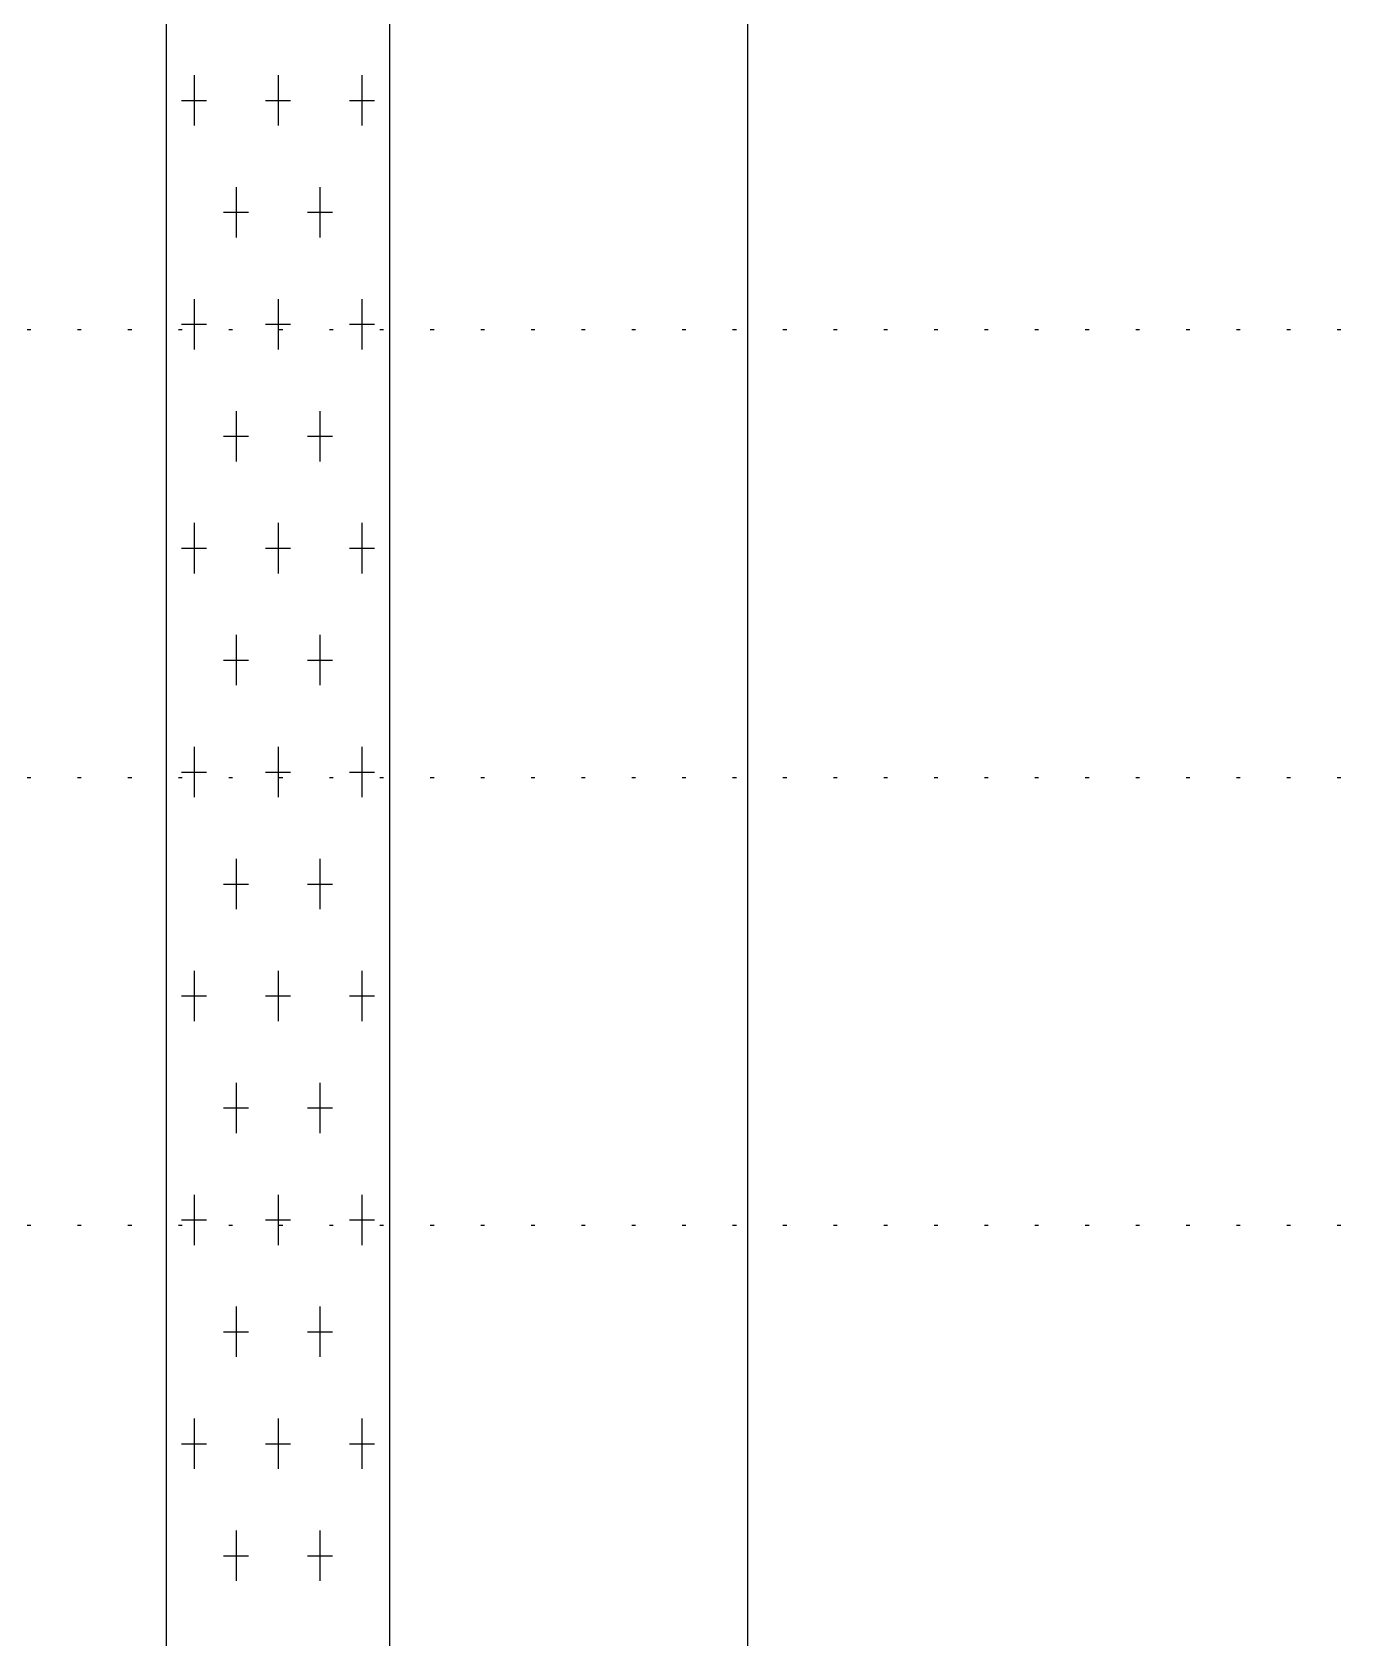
# Model space of a CAD drawing. Header units: millimetres. Extents: x -1499 to 6658, y -12483 to -6008.
# Drawn here: x 1816.99 to 1852.43, y -10960.12 to -10917.09 of the extents above; entities that cross this region are included whole.
import ezdxf

# ---------------------------------------------------------------- set-up
doc = ezdxf.new("R2010")
doc.units = ezdxf.units.MM
doc.linetypes.add('A-DOTLN01H', pattern=[0.125, 0, -0.125])
for name, color, linetype in [('CR-GRID', 56, 'A-DOTLN01H'), ('Layer', 7, 'Continuous'), ('수직그리드', 1, 'Continuous')]:
    doc.layers.add(name, color=color, linetype=linetype)

# ---------------------------------------------------------------- blocks, each defined once
blk = doc.blocks.new('TB-12')
at = {"layer": 'Layer'}
for points in [[(-1, -6), (-1, -32), (1, -32), (1, -6), (-1, -6)], [(-0.75, -18.7625), (-0.75, -18.9875)], [(0, -18.7625), (0, -18.9875)], [(0.75, -18.7625), (0.75, -18.9875)], [(-0.8625, -18.875), (-0.6375, -18.875)], [(-0.1125, -18.875), (0.1125, -18.875)], [(0.6375, -18.875), (0.8625, -18.875)], [(-0.375, -19.2625), (-0.375, -19.4875)], [(0.375, -19.2625), (0.375, -19.4875)], [(-0.4875, -19.375), (-0.2625, -19.375)], [(0.2625, -19.375), (0.4875, -19.375)], [(-0.75, -19.7625), (-0.75, -19.9875)], [(0, -19.7625), (0, -19.9875)], [(0.75, -19.7625), (0.75, -19.9875)], [(-0.8625, -19.875), (-0.6375, -19.875)], [(-0.1125, -19.875), (0.1125, -19.875)], [(0.6375, -19.875), (0.8625, -19.875)], [(-0.375, -20.2625), (-0.375, -20.4875)], [(0.375, -20.2625), (0.375, -20.4875)], [(-0.4875, -20.375), (-0.2625, -20.375)], [(0.2625, -20.375), (0.4875, -20.375)], [(-0.75, -20.7625), (-0.75, -20.9875)], [(0, -20.7625), (0, -20.9875)], [(0.75, -20.7625), (0.75, -20.9875)], [(-0.8625, -20.875), (-0.6375, -20.875)], [(-0.1125, -20.875), (0.1125, -20.875)], [(0.6375, -20.875), (0.8625, -20.875)], [(-0.375, -21.2625), (-0.375, -21.4875)], [(0.375, -21.2625), (0.375, -21.4875)], [(-0.4875, -21.375), (-0.2625, -21.375)], [(0.2625, -21.375), (0.4875, -21.375)], [(-0.75, -21.7625), (-0.75, -21.9875)], [(0, -21.7625), (0, -21.9875)], [(0.75, -21.7625), (0.75, -21.9875)], [(-0.8625, -21.875), (-0.6375, -21.875)], [(-0.1125, -21.875), (0.1125, -21.875)], [(0.6375, -21.875), (0.8625, -21.875)], [(-0.375, -22.2625), (-0.375, -22.4875)], [(0.375, -22.2625), (0.375, -22.4875)], [(-0.4875, -22.375), (-0.2625, -22.375)], [(0.2625, -22.375), (0.4875, -22.375)], [(-0.75, -22.7625), (-0.75, -22.9875)], [(0, -22.7625), (0, -22.9875)], [(0.75, -22.7625), (0.75, -22.9875)], [(-0.8625, -22.875), (-0.6375, -22.875)], [(-0.1125, -22.875), (0.1125, -22.875)], [(0.6375, -22.875), (0.8625, -22.875)], [(-0.375, -23.2625), (-0.375, -23.4875)], [(0.375, -23.2625), (0.375, -23.4875)], [(-0.4875, -23.375), (-0.2625, -23.375)], [(0.2625, -23.375), (0.4875, -23.375)], [(-0.75, -23.7625), (-0.75, -23.9875)], [(0, -23.7625), (0, -23.9875)], [(0.75, -23.7625), (0.75, -23.9875)], [(-0.8625, -23.875), (-0.6375, -23.875)], [(-0.1125, -23.875), (0.1125, -23.875)], [(0.6375, -23.875), (0.8625, -23.875)], [(-0.375, -24.2625), (-0.375, -24.4875)], [(0.375, -24.2625), (0.375, -24.4875)], [(-0.4875, -24.375), (-0.2625, -24.375)], [(0.2625, -24.375), (0.4875, -24.375)], [(-0.75, -24.7625), (-0.75, -24.9875)], [(0, -24.7625), (0, -24.9875)], [(0.75, -24.7625), (0.75, -24.9875)], [(-0.8625, -24.875), (-0.6375, -24.875)], [(-0.1125, -24.875), (0.1125, -24.875)], [(0.6375, -24.875), (0.8625, -24.875)], [(-0.375, -25.2625), (-0.375, -25.4875)], [(0.375, -25.2625), (0.375, -25.4875)], [(-0.4875, -25.375), (-0.2625, -25.375)], [(0.2625, -25.375), (0.4875, -25.375)]]:
    blk.add_lwpolyline(points, dxfattribs=at)

msp = doc.modelspace()

# ---------------------------------------------------------------- linework, layer by layer
at = {"layer": 'CR-GRID', "linetype": 'A-DOTLN01H', "ltscale": 10}
for p, q in [((1436.157, -10925.058), (6196.157, -10925.058)), ((1436.157, -10937.058), (6636.157, -10937.058)), ((1436.157, -10949.058), (6636.157, -10949.058))]:
    msp.add_line(p, q, dxfattribs=at)
at = {"layer": '수직그리드'}
msp.add_line((1836.157, -10767.858), (1836.157, -11873.058), dxfattribs=at)

# ---------------------------------------------------------------- block references
at = {"xscale": 3, "yscale": 6, "zscale": 3}
msp.add_blockref('TB-12', (1823.577, -10805.665), dxfattribs=at)

doc.saveas('drawing.dxf')
